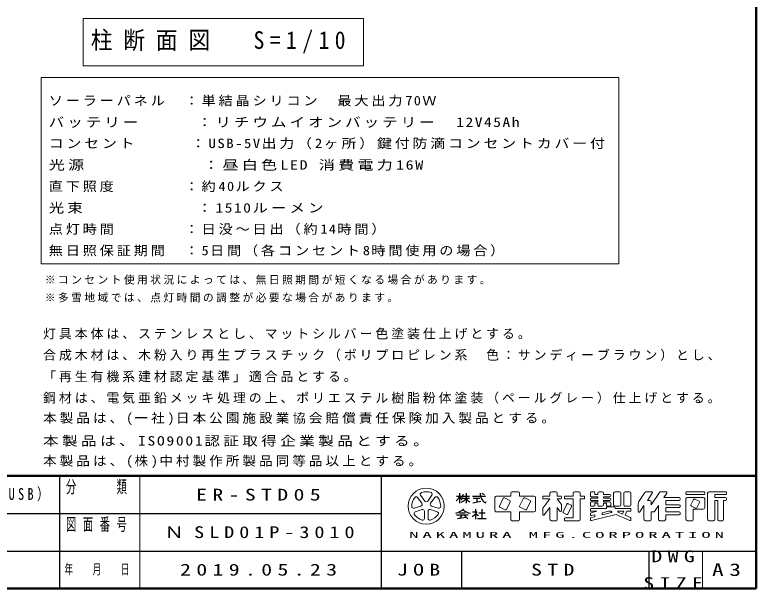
# Model space of a CAD drawing. Units: millimetres on the paper, with parts at other scales. Extents: x 895 to 1260, y 297 to 554.
# Drawn here: x 1121.7 to 1260, y 296.9 to 404 of the extents above; entities that cross this region are included whole.
import ezdxf

# ---------------------------------------------------------------- set-up
doc = ezdxf.new("R2010")
doc.units = ezdxf.units.MM
for name, color, linetype, lineweight in [('1_10', 7, 'Continuous', 13), ('CLASS1', 21, 'Continuous', 13), ('NAKAMURA図枠', 7, 'Continuous', 13)]:
    doc.layers.add(name, color=color, linetype=linetype, lineweight=lineweight)
doc.layers.add('図デ_タ99', color=7, linetype='Continuous')
doc.styles.add('ＭＳ ゴシック', font='')
doc.styles.get('ＭＳ ゴシック').set_extended_font_data('MS Gothic')

msp = doc.modelspace()

# ---------------------------------------------------------------- linework, layer by layer
at = {"layer": '1_10'}
for p, q in [((1134.431, 403.335), (1134.431, 394.535)), ((1186.731, 403.335), (1134.431, 403.335)), ((1186.731, 394.535), (1186.731, 403.335)), ((1134.431, 394.535), (1186.731, 394.535))]:
    msp.add_line(p, q, dxfattribs=at)
at = {"layer": 'CLASS1'}
for p, q in [((1126.589, 392.36), (1126.589, 357.56)), ((1234.389, 392.36), (1126.589, 392.36)), ((1234.389, 357.56), (1234.389, 392.36)), ((1126.589, 357.56), (1234.389, 357.56))]:
    msp.add_line(p, q, dxfattribs=at)
at = {"layer": 'NAKAMURA図枠', "lineweight": 50}
for p, q in [((1260, 297), (1260, 554)), ((895, 318), (1260, 318)), ((895, 297), (1260, 297))]:
    msp.add_line(p, q, dxfattribs=at)
at = {"layer": 'NAKAMURA図枠', "lineweight": 25}
for p, q in [((1130, 318), (1130, 297)), ((1190, 318), (1190, 297)), ((1204.099, 314.253), (1205.044, 314.253)), ((1204.639, 314.793), (1204.639, 312.903)), ((1205.231, 314.253), (1206.475, 314.253)), ((1205.854, 314.793), (1205.854, 312.903)), ((1207.069, 314.253), (1209.499, 314.253)), ((1209.281, 314.467), (1208.84, 314.761)), ((1205.085, 313.848), (1206.529, 313.848)), ((1207.111, 313.02), (1208.647, 313.327)), ((1207.204, 313.848), (1208.419, 313.848)), ((1207.879, 313.848), (1207.879, 313.173)), ((1207.069, 311.283), (1207.949, 311.283)), ((1207.609, 311.823), (1207.609, 311.283)), ((1208.824, 311.823), (1208.824, 310.068)), ((1077.5, 311), (1190, 311)), ((1204.099, 310.784), (1206.259, 310.784)), ((1204.235, 310.067), (1205.887, 310.304)), ((1204.639, 311.148), (1205.719, 311.148)), ((1205.101, 310.784), (1204.711, 310.136)), ((1205.584, 310.607), (1206.19, 310.001)), ((1207.609, 310.91), (1207.609, 309.933)), ((1207.66, 310.96), (1208.204, 310.646)), ((1208.014, 310.068), (1209.634, 310.068)), ((1208.217, 311.148), (1209.432, 311.148)), ((1022.5, 304), (1260, 304)), ((1205, 304), (1205, 297)), ((1240, 304), (1240, 297))]:
    msp.add_line(p, q, dxfattribs=at)
at = {"layer": 'NAKAMURA図枠'}
for p, q in [((1145, 318), (1145, 297)), ((1197.371, 314.393), (1198.156, 313.313)), ((1198.702, 313.313), (1199.487, 314.393)), ((1211.524, 314.253), (1214.224, 314.253)), ((1214.224, 314.793), (1214.224, 314.253)), ((1214.494, 315.063), (1215.574, 315.063)), ((1215.844, 314.793), (1215.844, 314.253)), ((1215.844, 314.253), (1218.544, 314.253)), ((1220.164, 314.091), (1220.164, 313.875)), ((1220.326, 314.253), (1221.514, 314.253)), ((1221.514, 314.793), (1221.514, 314.253)), ((1221.784, 315.063), (1222.594, 315.063)), ((1222.864, 314.793), (1222.864, 314.253)), ((1222.864, 314.253), (1223.512, 314.253)), ((1223.674, 314.091), (1223.674, 313.875)), ((1224.214, 314.091), (1224.214, 313.875)), ((1224.376, 314.253), (1225.834, 314.253)), ((1225.834, 314.793), (1225.834, 314.253)), ((1226.104, 315.063), (1226.914, 315.063)), ((1227.184, 314.793), (1227.184, 314.253)), ((1227.184, 314.253), (1227.832, 314.253)), ((1227.994, 314.091), (1227.994, 313.875)), ((1229.074, 314.901), (1229.074, 314.28)), ((1229.236, 315.063), (1229.722, 315.063)), ((1229.236, 314.118), (1230.424, 314.118)), ((1229.884, 314.901), (1229.884, 314.523)), ((1229.884, 314.523), (1230.424, 314.523)), ((1230.424, 314.793), (1230.424, 314.523)), ((1230.424, 314.118), (1230.424, 313.848)), ((1231.234, 315.063), (1230.694, 315.063)), ((1231.504, 314.793), (1231.504, 314.523)), ((1231.504, 314.523), (1232.692, 314.523)), ((1231.504, 314.118), (1232.692, 314.118)), ((1231.504, 314.118), (1231.504, 313.848)), ((1232.854, 314.361), (1232.854, 314.28)), ((1233.394, 314.793), (1233.394, 312.633)), ((1233.664, 315.063), (1234.474, 315.063)), ((1234.744, 314.793), (1234.744, 312.633)), ((1235.284, 314.793), (1235.284, 312.633)), ((1235.554, 315.063), (1236.364, 315.063)), ((1236.634, 314.793), (1236.634, 312.633)), ((1238.12, 313.242), (1239.254, 314.943)), ((1239.479, 315.063), (1240.471, 315.063)), ((1239.694, 313.443), (1240.606, 314.811)), ((1240.414, 312.633), (1241.954, 314.943)), ((1242.179, 315.063), (1243.171, 315.063)), ((1242.754, 313.983), (1243.306, 314.811)), ((1246.894, 314.901), (1246.894, 314.685)), ((1247.056, 315.063), (1250.242, 315.063)), ((1247.056, 314.523), (1250.242, 314.523)), ((1250.404, 314.901), (1250.404, 314.685)), ((1250.944, 314.793), (1250.944, 309.933)), ((1251.214, 315.063), (1254.292, 315.063)), ((1252.294, 314.523), (1252.294, 313.983)), ((1252.294, 314.523), (1254.292, 314.523)), ((1254.454, 314.901), (1254.454, 314.685)), ((1197.61, 312.917), (1196.825, 313.997)), ((1200.033, 313.997), (1199.248, 312.917)), ((1211.254, 313.983), (1211.254, 311.553)), ((1212.802, 313.838), (1212.082, 312.4)), ((1214.025, 313.408), (1213.019, 313.911)), ((1213.378, 311.752), (1214.098, 313.19)), ((1216.582, 313.838), (1215.862, 312.4)), ((1217.805, 313.408), (1216.799, 313.911)), ((1217.158, 311.752), (1217.878, 313.19)), ((1218.814, 313.983), (1218.814, 311.553)), ((1221.514, 313.713), (1220.164, 312.026)), ((1220.326, 313.713), (1221.514, 313.713)), ((1222.864, 313.713), (1223.674, 312.701)), ((1222.864, 313.713), (1223.512, 313.713)), ((1223.674, 312.701), (1223.674, 311.543)), ((1224.682, 312.758), (1223.962, 311.32)), ((1224.376, 313.713), (1225.834, 313.713)), ((1224.899, 312.831), (1225.473, 312.544)), ((1225.834, 313.713), (1225.834, 310.203)), ((1227.184, 313.713), (1227.184, 309.933)), ((1227.184, 313.713), (1227.832, 313.713)), ((1229.074, 313.686), (1229.074, 313.605)), ((1229.074, 313.011), (1229.074, 312.525)), ((1229.236, 313.848), (1230.424, 313.848)), ((1229.236, 313.443), (1230.424, 313.443)), ((1229.236, 313.173), (1230.424, 313.173)), ((1229.884, 312.903), (1230.424, 312.903)), ((1229.884, 312.903), (1229.884, 312.525)), ((1230.424, 313.443), (1230.424, 313.173)), ((1230.424, 312.903), (1230.424, 312.633)), ((1231.504, 313.848), (1232.692, 313.848)), ((1231.504, 313.443), (1232.692, 313.443)), ((1231.504, 313.443), (1231.504, 313.173)), ((1231.504, 313.173), (1232.692, 313.173)), ((1231.504, 312.903), (1231.504, 312.633)), ((1231.504, 312.903), (1232.044, 312.903)), ((1232.044, 312.903), (1232.044, 312.525)), ((1232.854, 313.686), (1232.854, 313.605)), ((1232.854, 313.011), (1232.854, 312.525)), ((1237.984, 312.793), (1237.984, 311.413)), ((1239.694, 313.443), (1240.144, 313.443)), ((1240.414, 313.173), (1240.414, 312.633)), ((1242.754, 313.983), (1245.652, 313.983)), ((1243.114, 313.443), (1245.652, 313.443)), ((1243.114, 313.443), (1243.114, 312.633)), ((1245.814, 313.821), (1245.814, 313.605)), ((1246.894, 313.713), (1246.894, 309.933)), ((1247.164, 313.983), (1250.134, 313.983)), ((1248.334, 313.622), (1247.83, 312.616)), ((1248.551, 313.695), (1249.341, 313.3)), ((1249.414, 313.082), (1248.91, 312.076)), ((1250.404, 313.713), (1250.404, 312.093)), ((1252.294, 313.983), (1254.292, 313.983)), ((1252.294, 313.443), (1252.834, 313.443)), ((1252.294, 313.443), (1252.294, 309.933)), ((1252.834, 313.443), (1252.834, 309.933)), ((1253.914, 313.443), (1254.292, 313.443)), ((1253.914, 313.443), (1253.914, 309.933)), ((1254.454, 313.821), (1254.454, 313.605)), ((1196.172, 311.985), (1197.441, 312.397)), ((1197.65, 311.755), (1196.38, 311.343)), ((1198.092, 310.099), (1198.092, 311.434)), ((1198.767, 311.434), (1198.767, 310.099)), ((1200.478, 311.343), (1199.208, 311.755)), ((1199.417, 312.397), (1200.687, 311.985)), ((1211.524, 311.283), (1214.224, 311.283)), ((1212.155, 312.183), (1213.161, 311.68)), ((1214.224, 311.283), (1214.224, 309.933)), ((1215.844, 311.283), (1218.544, 311.283)), ((1215.844, 311.283), (1215.844, 309.933)), ((1215.935, 312.183), (1216.941, 311.68)), ((1220.164, 312.026), (1220.164, 310.868)), ((1221.514, 312.093), (1220.453, 310.766)), ((1221.514, 312.093), (1221.514, 309.933)), ((1222.864, 312.093), (1223.386, 311.441)), ((1222.864, 312.093), (1222.864, 309.933)), ((1225.546, 312.326), (1224.826, 310.888)), ((1229.074, 311.796), (1229.074, 311.58)), ((1230.26, 311.418), (1229.197, 311.152)), ((1229.236, 312.363), (1229.722, 312.363)), ((1229.236, 311.958), (1232.044, 311.958)), ((1229.236, 311.418), (1230.26, 311.418)), ((1230.694, 312.363), (1231.234, 312.363)), ((1232.487, 311.418), (1231.234, 311.105)), ((1232.044, 312.066), (1232.044, 311.958)), ((1232.206, 312.363), (1232.692, 312.363)), ((1232.206, 312.228), (1233.502, 312.228)), ((1232.487, 311.418), (1232.947, 311.418)), ((1233.664, 312.363), (1234.474, 312.363)), ((1233.664, 312.066), (1233.664, 311.958)), ((1233.664, 311.958), (1236.472, 311.958)), ((1234.262, 311.418), (1235.288, 311.418)), ((1235.032, 310.906), (1235.288, 311.418)), ((1235.526, 310.687), (1235.892, 311.418)), ((1235.554, 312.363), (1236.364, 312.363)), ((1235.892, 311.418), (1236.472, 311.418)), ((1236.634, 311.796), (1236.634, 311.58)), ((1238.281, 311.323), (1239.064, 312.498)), ((1239.064, 312.498), (1239.064, 309.933)), ((1240.414, 311.283), (1240.81, 311.283)), ((1240.414, 311.283), (1240.414, 309.933)), ((1241.034, 311.404), (1241.764, 312.498)), ((1241.764, 312.498), (1241.764, 309.933)), ((1243.114, 312.633), (1245.652, 312.633)), ((1243.114, 312.093), (1243.114, 311.283)), ((1243.114, 312.093), (1245.652, 312.093)), ((1243.114, 311.283), (1245.652, 311.283)), ((1245.814, 312.471), (1245.814, 312.255)), ((1247.903, 312.399), (1248.693, 312.004)), ((1248.244, 311.823), (1248.244, 309.933)), ((1248.244, 311.823), (1250.134, 311.823)), ((1224.035, 311.103), (1224.609, 310.816)), ((1224.214, 310.041), (1224.214, 309.825)), ((1224.376, 310.203), (1225.834, 310.203)), ((1229.074, 310.995), (1229.074, 310.773)), ((1229.074, 310.077), (1229.074, 309.854)), ((1229.884, 310.406), (1229.197, 310.234)), ((1233.85, 310.841), (1229.275, 309.697)), ((1229.884, 310.768), (1229.275, 310.615)), ((1229.884, 310.768), (1229.884, 310.406)), ((1232.977, 311.179), (1231.234, 310.743)), ((1231.234, 311.105), (1231.234, 310.743)), ((1233.85, 310.841), (1236.406, 309.705)), ((1234.229, 311.263), (1235.032, 310.906)), ((1235.526, 310.687), (1236.538, 310.237)), ((1236.634, 310.089), (1236.634, 309.853)), ((1243.114, 310.743), (1243.114, 309.933)), ((1243.114, 310.743), (1245.652, 310.743)), ((1245.814, 311.121), (1245.814, 310.905)), ((1214.494, 309.663), (1215.574, 309.663)), ((1221.784, 309.663), (1222.594, 309.663)), ((1224.376, 309.663), (1226.914, 309.663)), ((1239.334, 309.663), (1240.144, 309.663)), ((1242.034, 309.663), (1242.844, 309.663)), ((1247.164, 309.663), (1247.974, 309.663)), ((1251.214, 309.663), (1252.024, 309.663)), ((1253.104, 309.663), (1253.644, 309.663)), ((1250, 304), (1250, 297))]:
    msp.add_line(p, q, dxfattribs=at)
msp.add_circle((1198.429, 312.363), 3.375, dxfattribs=at)
for centre, radius, start, end in [((1196.552, 313.798), 0.338, 35.99999, 142.60154), ((1197.644, 314.592), 0.338, 109.39847, 215.99997), ((1198.429, 312.363), 2.7, 70.60155, 109.39847), ((1199.214, 314.592), 0.338, 324, 70.60155), ((1200.306, 313.798), 0.338, 37.39846, 143.99995), ((1211.524, 313.983), 0.27, 89.99998, 179.99996), ((1214.494, 314.793), 0.27, 89.99998, 179.99996), ((1215.574, 314.793), 0.27, 0, 89.99998), ((1218.544, 313.983), 0.27, 0, 89.99998), ((1220.326, 314.091), 0.162, 89.99998, 179.99996), ((1221.784, 314.793), 0.27, 89.99998, 179.99996), ((1222.594, 314.793), 0.27, 0, 89.99998), ((1223.512, 314.091), 0.162, 0, 89.99998), ((1224.376, 314.091), 0.162, 89.99998, 179.99996), ((1226.104, 314.793), 0.27, 89.99998, 179.99996), ((1226.914, 314.793), 0.27, 0, 89.99998), ((1227.832, 314.091), 0.162, 0, 89.99998), ((1229.236, 314.901), 0.162, 89.99998, 179.99996), ((1229.236, 314.28), 0.162, 179.99998, 270.00002), ((1229.722, 314.901), 0.162, 0, 89.99998), ((1230.694, 314.793), 0.27, 89.99998, 179.99996), ((1231.234, 314.793), 0.27, 0, 89.99998), ((1232.692, 314.361), 0.162, 0, 89.99998), ((1232.692, 314.28), 0.162, 270.00002, 0), ((1233.664, 314.793), 0.27, 89.99998, 179.99996), ((1234.474, 314.793), 0.27, 0, 89.99998), ((1235.554, 314.793), 0.27, 89.99998, 179.99996), ((1236.364, 314.793), 0.27, 0, 89.99998), ((1239.479, 314.793), 0.27, 89.99998, 146.30984), ((1240.471, 314.901), 0.162, 326.31015, 89.99998), ((1242.179, 314.793), 0.27, 89.99998, 146.3098), ((1243.171, 314.901), 0.162, 326.31003, 89.99998), ((1247.056, 314.901), 0.162, 89.99998, 179.99996), ((1247.056, 314.685), 0.162, 179.99998, 270.00002), ((1250.242, 314.901), 0.162, 0, 89.99998), ((1250.242, 314.685), 0.162, 270.00002, 0), ((1251.214, 314.793), 0.27, 89.99998, 179.99996), ((1254.292, 314.901), 0.162, 0, 89.99998), ((1254.292, 314.685), 0.162, 270.00002, 0), ((1198.429, 312.363), 2.7, 142.60154, 181.39846), ((1197.337, 312.718), 0.338, 287.99998, 35.99999), ((1198.429, 313.512), 0.338, 215.99998, 324), ((1199.521, 312.718), 0.338, 143.99996, 251.99999), ((1198.429, 312.363), 2.7, 358.60155, 37.39847), ((1212.946, 313.766), 0.162, 63.43492, 153.43499), ((1213.953, 313.263), 0.162, 333.4349, 63.43487), ((1216.726, 313.766), 0.162, 63.43492, 153.43499), ((1217.733, 313.263), 0.162, 333.4349, 63.43487), ((1220.326, 313.875), 0.162, 179.99998, 270.00002), ((1223.512, 313.875), 0.162, 270.00002, 0), ((1224.376, 313.875), 0.162, 179.99998, 270.00002), ((1224.826, 312.686), 0.162, 63.43487, 153.43498), ((1227.832, 313.875), 0.162, 270.00002, 0), ((1229.236, 313.686), 0.162, 89.99998, 179.99996), ((1229.236, 313.605), 0.162, 179.99998, 270.00002), ((1229.236, 313.011), 0.162, 89.99998, 179.99996), ((1232.692, 313.686), 0.162, 0, 89.99998), ((1232.692, 313.605), 0.162, 270.00002, 0), ((1232.692, 313.011), 0.162, 0, 89.99998), ((1238.794, 312.793), 0.81, 146.30999, 179.99996), ((1240.144, 313.173), 0.27, 0, 89.99998), ((1245.652, 313.821), 0.162, 0, 89.99998), ((1245.652, 313.605), 0.162, 270.00002, 0), ((1247.164, 313.713), 0.27, 89.99998, 179.99996), ((1248.478, 313.55), 0.162, 63.43447, 153.43474), ((1249.269, 313.155), 0.162, 333.43484, 63.43447), ((1250.134, 313.713), 0.27, 0, 89.99998), ((1254.292, 313.821), 0.162, 0, 89.99998), ((1254.292, 313.605), 0.162, 270.00002, 0), ((1196.067, 312.306), 0.338, 181.39848, 287.99997), ((1196.484, 311.022), 0.338, 107.99999, 214.60154), ((1197.754, 311.434), 0.338, 359.99997, 107.99999), ((1199.104, 311.434), 0.338, 71.99997, 179.99999), ((1200.374, 311.022), 0.338, 325.39847, 71.99996), ((1200.791, 312.306), 0.338, 252.00001, 358.60156), ((1211.524, 311.553), 0.27, 179.99998, 270.00002), ((1212.227, 312.328), 0.162, 153.43495, 243.43485), ((1213.234, 311.825), 0.162, 243.43498, 333.43496), ((1216.007, 312.328), 0.162, 153.43495, 243.43485), ((1217.014, 311.825), 0.162, 243.43498, 333.43496), ((1218.544, 311.553), 0.27, 270.00002, 0), ((1223.512, 311.543), 0.162, 218.65962, 0), ((1224.107, 311.248), 0.162, 153.43487, 243.4348), ((1225.401, 312.399), 0.162, 333.43492, 63.43493), ((1229.236, 312.525), 0.162, 179.99998, 270.00002), ((1229.236, 311.796), 0.162, 89.99998, 179.99996), ((1229.236, 311.58), 0.162, 179.99998, 270.00002), ((1229.722, 312.525), 0.162, 270.00002, 0), ((1230.694, 312.633), 0.27, 179.99998, 270.00002), ((1231.234, 312.633), 0.27, 270.00002, 0), ((1232.206, 312.525), 0.162, 179.99998, 270.00002), ((1232.206, 312.066), 0.162, 89.99998, 179.99996), ((1232.692, 312.525), 0.162, 270.00002, 0), ((1232.947, 311.297), 0.121, 284.0365, 89.99998), ((1233.664, 312.633), 0.27, 179.99998, 270.00002), ((1233.502, 312.066), 0.162, 0, 89.99998), ((1234.262, 311.337), 0.081, 89.99998, 246.03817), ((1234.474, 312.633), 0.27, 270.00002, 0), ((1235.554, 312.633), 0.27, 179.99998, 270.00002), ((1236.364, 312.633), 0.27, 270.00002, 0), ((1236.472, 311.796), 0.162, 0, 89.99998), ((1236.472, 311.58), 0.162, 270.00002, 0), ((1238.146, 311.413), 0.162, 179.99998, 326.30997), ((1240.81, 311.553), 0.27, 270.00002, 326.31002), ((1245.652, 312.471), 0.162, 0, 89.99998), ((1245.652, 312.255), 0.162, 270.00002, 0), ((1245.652, 311.121), 0.162, 0, 89.99998), ((1247.975, 312.544), 0.162, 153.43517, 243.43529), ((1248.766, 312.149), 0.162, 243.43534, 333.43491), ((1250.134, 312.093), 0.27, 270.00002, 0), ((1198.429, 312.363), 2.7, 214.60156, 253.39848), ((1197.754, 310.099), 0.338, 253.39847, 359.99997), ((1199.104, 310.099), 0.338, 179.99999, 286.60154), ((1198.429, 312.363), 2.7, 286.60155, 325.39847), ((1214.494, 309.933), 0.27, 179.99998, 270.00002), ((1215.574, 309.933), 0.27, 270.00002, 0), ((1220.326, 310.868), 0.162, 179.99998, 321.34037), ((1221.784, 309.933), 0.27, 179.99998, 270.00002), ((1222.594, 309.933), 0.27, 270.00002, 0), ((1224.376, 310.041), 0.162, 89.99998, 179.99996), ((1224.682, 310.961), 0.162, 243.43487, 333.43498), ((1226.914, 309.933), 0.27, 270.00002, 0), ((1229.236, 310.995), 0.162, 104.03614, 179.99996), ((1229.236, 310.773), 0.162, 179.99998, 284.03612), ((1229.236, 310.077), 0.162, 104.03614, 179.99996), ((1236.472, 310.089), 0.162, 0, 66.03701), ((1239.334, 309.933), 0.27, 179.99998, 270.00002), ((1240.144, 309.933), 0.27, 270.00002, 0), ((1242.034, 309.933), 0.27, 179.99998, 270.00002), ((1242.844, 309.933), 0.27, 270.00002, 0), ((1245.652, 310.905), 0.162, 270.00002, 0), ((1247.164, 309.933), 0.27, 179.99998, 270.00002), ((1247.974, 309.933), 0.27, 270.00002, 0), ((1251.214, 309.933), 0.27, 179.99998, 270.00002), ((1252.024, 309.933), 0.27, 270.00002, 0), ((1253.104, 309.933), 0.27, 179.99998, 270.00002), ((1253.644, 309.933), 0.27, 270.00002, 0), ((1224.376, 309.825), 0.162, 179.99998, 270.00002), ((1229.236, 309.854), 0.162, 179.99998, 284.03612), ((1236.472, 309.853), 0.162, 246.03699, 0)]:
    msp.add_arc(centre, radius, start, end, dxfattribs=at)
at = {"layer": 'NAKAMURA図枠', "lineweight": 25}
for centre, radius, start, end in [((1202.534, 315.084), 2.285, 311.36185, 337.13638), ((1206.617, 315.427), 2.345, 212.50346, 230.00631), ((1203.998, 315.047), 1.467, 313.72108, 343.54317), ((1210.437, 314.694), 1.953, 177.09472, 240.51891), ((1203.626, 315.818), 3.034, 295.86917, 317.23867), ((1208.082, 315.818), 3.034, 222.76131, 240.10806), ((1208.46, 313.805), 1.299, 321.42112, 334.8249), ((1203.102, 314.257), 3.32, 285.11261, 313.40619), ((1207.23, 314.194), 3.192, 231.17281, 259.75506), ((1204.34, 314.226), 4.657, 304.87257, 320.80411)]:
    msp.add_arc(centre, radius, start, end, dxfattribs=at)

# ---------------------------------------------------------------- texts
at = {"layer": '1_10', "insert": (1135.831, 398.935), "char_height": 3.299, "attachment_point": 4, "style": 'ＭＳ ゴシック'}
msp.add_mtext('\\T1.5;\\W0.9;柱断面図\u3000S=1/10', dxfattribs=at)
at = {"layer": 'CLASS1', "char_height": 1.76, "attachment_point": 7, "style": 'ＭＳ ゴシック'}
for s, insert in [('\\T1.2;\\W1.1;ソーラーパネル\u3000：単結晶シリコン\u3000最大出力70Ｗ', (1127.989, 386.96)), ('\\T1.2;\\W1.2;バッテリー\u3000\u3000\u3000：リチウムイオンバッテリー\u300012V45Ah', (1127.989, 382.96)), ('\\T1.2;\\W1.15;コンセント\u3000\u3000\u3000：USB-5V出力（2ヶ所）鍵付防滴コンセントカバー付', (1127.989, 378.96)), ('\\T1.2;\\W1.25;光源\u3000\u3000\u3000\u3000\u3000\u3000：昼白色LED\\~消費電力16W', (1127.989, 374.96)), ('\\T1.2;\\W1.1;直下照度\u3000\u3000\u3000\u3000：約40ルクス', (1127.989, 370.96)), ('\\T1.2;\\W1.2;光束\u3000\u3000\u3000\u3000\u3000\u3000：1510ルーメン', (1127.989, 366.96)), ('\\T1.2;\\W1.1;点灯時間\u3000\u3000\u3000\u3000：日没～日出（約14時間）', (1127.989, 362.96)), ('\\T1.2;\\W1.1;無日照保証期間\u3000：5日間（各コンセント8時間使用の場合）', (1127.989, 358.96))]:
    msp.add_mtext(s, dxfattribs=dict(at, insert=insert))
at = {"layer": 'CLASS1', "color": 7, "char_height": 1.466, "attachment_point": 4, "style": 'ＭＳ ゴシック'}
for s, insert in [('\\T1.23;※コンセント使用状況によっては、無日照期間が短くなる場合があります。', (1127.252, 354.534)), ('\\T1.23;※多雪地域では、点灯時間の調整が必要な場合があります。', (1127.252, 351.201))]:
    msp.add_mtext(s, dxfattribs=dict(at, insert=insert))
at = {"layer": 'CLASS1', "color": 70, "char_height": 1.76, "attachment_point": 7, "style": 'ＭＳ ゴシック'}
for s, insert in [('\\T1.23;灯具本体は、ステンレスとし、マットシルバー色塗装仕上げとする。', (1126.939, 343.481)), ('\\T1.23;合成木材は、木粉入り再生プラスチック（ポリプロピレン系\u3000色：サンディーブラウン）とし、', (1126.939, 339.481)), ('\\T1.23;「再生有機系建材認定基準」適合品とする。', (1126.939, 335.481)), ('\\T1.23;鋼材は、電気亜鉛メッキ処理の上、ポリエステル樹脂粉体塗装（ペールグレー）仕上げとする。', (1126.939, 331.481)), ('\\T1.23;\\W1.05;本製品は、(一社)日本公園施設業協会賠償責任保険加入製品とする。', (1126.939, 327.481)), ('\\T1.23;\\W1.2;本製品は、ISO9001認証取得企業製品とする。', (1126.939, 323.481)), ('\\T1.23;\\W1.05;本製品は、(株)中村製作所製品同等品以上とする。', (1126.939, 319.481))]:
    msp.add_mtext(s, dxfattribs=dict(at, insert=insert))
at = {"layer": 'NAKAMURA図枠', "color": 4, "style": 'ＭＳ ゴシック'}
for s, insert, char_height, attachment_point in [('\\T1.64;\\W0.6;分\u3000\u3000類', (1137.5, 317.167), 2.346, 2), ('\\T1.64;\\W0.6;図面番号', (1137.5, 310.167), 2.346, 2), ('\\T1.44;\\W2.3;NAKAMURA\\~MFG.CORPORATION', (1225, 307), 1.1, 5), ('\\T1.64;\\W0.6;年\u3000月\u3000日', (1137.5, 300.5), 1.906, 5), ('\\T1.5;\\W1.35;JOB', (1197.5, 300.5), 2.199, 5), ('\\T1.5;\\W1.35;A3', (1255, 300.5), 2.346, 5)]:
    msp.add_mtext(s, dxfattribs=dict(at, insert=insert, char_height=char_height, attachment_point=attachment_point))
at = {"layer": 'NAKAMURA図枠', "char_height": 2.199, "attachment_point": 5, "style": 'ＭＳ ゴシック'}
for s, insert in [('\\T1.5;\\W1.35;DWG', (1245, 303)), ('\\T1.5;\\W1.35;SIZE', (1245, 298))]:
    msp.add_mtext(s, dxfattribs=dict(at, insert=insert))
at = {"layer": '図デ_タ99', "char_height": 2.199, "attachment_point": 4, "style": 'ＭＳ ゴシック'}
for s, insert in [('\\T1.57;\\W0.75;ソーラー照明灯（USB）', (1092.25, 314.5)), ('\\T1.5;\\W1.35;ER-STD05', (1155.5, 314.5)), ('\\T1.5;\\W1.25;ＮSLD01P-3010', (1149.5, 307.5)), ('\\T1.5;\\W1.35;2019.05.23', (1152.5, 300.5)), ('\\T1.5;\\W1.35;STD', (1218, 300.5))]:
    msp.add_mtext(s, dxfattribs=dict(at, insert=insert))

doc.saveas('drawing.dxf')
